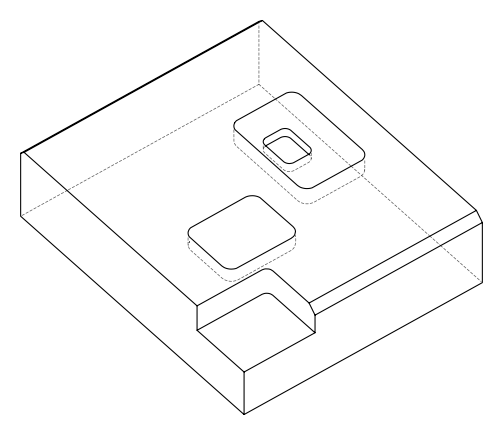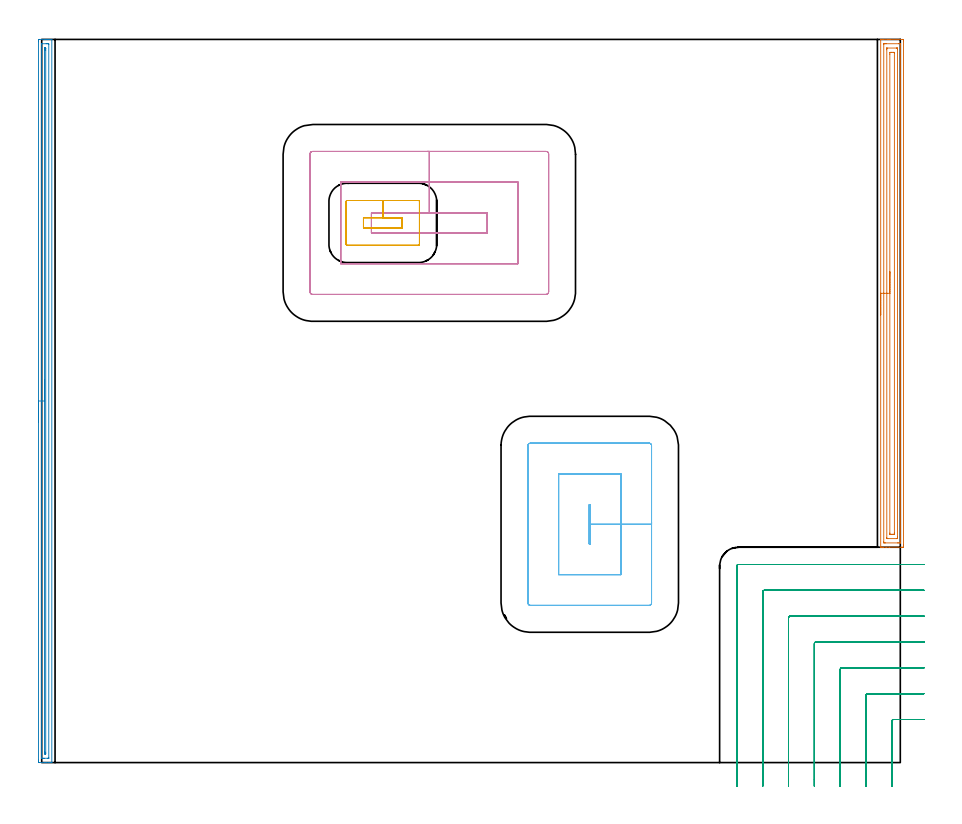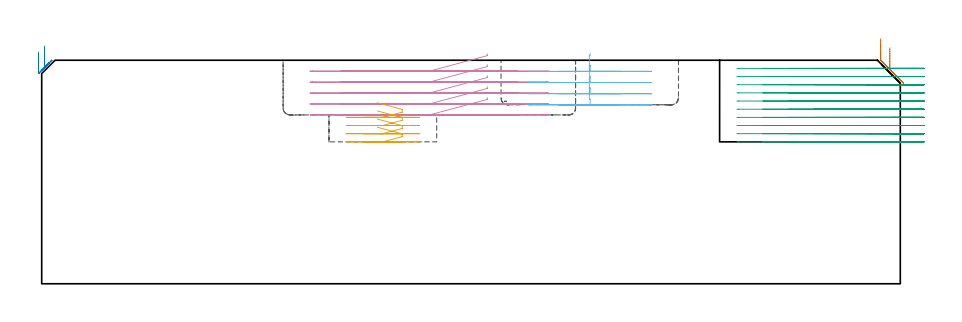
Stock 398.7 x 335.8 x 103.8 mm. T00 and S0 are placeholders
(PLAN: 6 operations, 4 tool changes, 48.6 min)
(1 AREA_MILL | FG_CHAMFER_SURFACE | UGT0205_001 | 7.79 min | 13588 mm3)
(2 AREA_MILL_1 | FG_CHAMFER_SURFACE_1 | UGT0205_001 | 8.22 min | 6448 mm3)
(3 MILL_CORNER_NOTCH_RECTANGULAR | CORNER_NOTCH_RECTANGULAR | NXT0201_012 | Follow Part, ap 4, ae 75% | 18.33 min | 317038 mm3)
(4 MILL_RECTANGULAR_POCKET | POCKET_RECTANGULAR_STRAIGHT | NXT0201_007 | Follow Part, ap 6.25, ae 75% | 8.13 min | 310245 mm3)
(5 MILL_RECTANGULAR_POCKET_1 | POCKET_RECTANGULAR_STRAIGHT_1 | NXT0201_012 | Follow Part, ap 4, ae 75% | 1.74 min | 22246 mm3)
(6 MILL_RECTANGULAR_POCKET_2 | POCKET_RECTANGULAR_STRAIGHT_2 | NXT0201_007 | Follow Part, ap 6.25, ae 75% | 4.37 min | 167040 mm3)
(TOOL UGT0205_001 | Chamfer Mill 20 x 3 x 45 deg. | D20 FL50 Z2)
(TOOL NXT0201_012 | ENDMILL 16mm [2P460-1600-NA 1630] | D16 FL38 Z6)
(TOOL NXT0201_007 | ENDMILL 25mm [R216.25-25050GCK54P 1620] | D25 R3 FL54 Z5)
(OP 1 AREA_MILL)
G17 G21 G94 G90
T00 M6
G54
G17 G0 G90 X389.6 Y207.9 S1061 M3
G43 Z113.8 H0
G94 G1 Y207.938 Z112.928 F250.
Y208.052 Z112.063
Y208.241 Z111.212
Y208.503 Z110.38
Y208.837 Z109.574
Y209.24 Z108.8
Y209.709 Z108.064
Y210.24 Z107.372
Y210.829 Z106.729
Y211.472 Z106.139
Y212.164 Z105.608
Y212.9 Z105.14
Y213.674 Z104.737
Y214.48 Z104.403
Y215.312 Z104.141
Y216.164 Z103.952
Y217.028 Z103.838
Y217.9 Z103.8
Y335.647
X389.606 Y335.79 Z103.793
X389.911 Y335.8 Z103.488
X390.327 Z103.072
X390.933 Z102.461
X392.999 Z100.398
X393.578 Z99.817
X394.17 Z99.225
X399.748 Z93.649
X400.04 Y335.797 Z93.357
X400.192 Y335.79 Z93.206
X400.199 Y335.637 Z93.199
X400.2 Y335.201 Z93.2
Y101.034
X400.199 Y100.599 Z93.201
X400.195 Y100.147 Z93.203
X400.191 Y100.009 Z93.206
X399.748 Y100.005 Z93.649
X399.156 Y100. Z94.241
X393.578 Z99.817
X392.118 Z101.279
X390.933 Z102.461
X390.332 Z103.067
X390.052 Z103.347
X389.91 Z103.489
X389.606 Y100.01 Z103.793
X389.6 Y100.153 Z103.8
Y217.9
X391.014 Z102.386
X391.015 Y333.619 Z102.385
X391.016 Y333.72 Z102.384
X391.019 Y333.77 Z102.381
X391.02 Y333.787 Z102.38
X391.058 Y333.79 Z102.342
X391.438 Y333.798 Z101.962
X391.815 Y333.8 Z101.585
X392.317 Z101.083
X397.985 Y333.799 Z95.415
X398.491 Y333.797 Z94.909
X398.689 Y333.79 Z94.711
X398.779 Y333.778 Z94.621
X398.784 Y333.5 Z94.616
X398.785 Y333.417 Z94.615
Y102.181
X398.784 Y102.08 Z94.616
X398.781 Y102.03 Z94.619
X398.78 Y102.013 Z94.62
X398.742 Y102.01 Z94.658
X398.362 Y102.002 Z95.038
X397.985 Y102. Z95.415
X397.483 Z95.917
X391.815 Y102.001 Z101.585
X391.309 Y102.003 Z102.091
X391.111 Y102.01 Z102.289
X391.021 Y102.022 Z102.379
X391.016 Y102.3 Z102.384
X391.015 Y102.383 Z102.385
X391.014 Y217.9 Z102.386
X392.428 Z100.972
X392.429 Y331.011 Z100.971
X392.433 Y331.633 Z100.967
X392.435 Y331.767 Z100.965
X392.438 Y331.79 Z100.962
X392.476 Y331.794 Z100.924
X392.532 Y331.799 Z100.868
X396.939 Z96.461
X397.104 Y331.797 Z96.296
X397.269 Y331.791 Z96.131
X397.365 Y331.785 Z96.035
X397.367 Y331.723 Z96.033
X397.369 Y331.633 Z96.031
X397.371 Y331.362 Z96.029
Y104.789
X397.367 Y104.167 Z96.033
X397.365 Y104.034 Z96.035
X397.362 Y104.01 Z96.038
X397.324 Y104.006 Z96.076
X397.268 Y104.001 Z96.132
X392.861 Z100.539
X392.696 Y104.003 Z100.704
X392.531 Y104.009 Z100.869
X392.435 Y104.015 Z100.965
X392.433 Y104.078 Z100.967
X392.431 Y104.167 Z100.969
X392.429 Y104.438 Z100.971
X392.428 Y217.9 Z100.972
X393.843 Z99.557
Y328.957
X393.846 Y329.577 Z99.554
X393.85 Y329.779 Z99.55
X394.043 Y329.79 Z99.357
X394.459 Y329.799 Z98.941
X394.507 Y329.8 Z98.893
X395.389 Z98.011
X395.766 Y329.795 Z97.634
X395.948 Y329.79 Z97.452
X395.951 Y329.686 Z97.449
X395.956 Y329.225 Z97.444
X395.957 Y106.844 Z97.443
X395.954 Y106.223 Z97.446
X395.95 Y106.021 Z97.45
X395.757 Y106.01 Z97.643
X395.341 Y106.001 Z98.059
X395.293 Y106. Z98.107
X394.411 Z98.989
X394.034 Y106.005 Z99.366
X393.852 Y106.01 Z99.548
X393.849 Y106.114 Z99.551
X393.844 Y106.575 Z99.556
X393.843 Y217.9 Z99.557
Y218.772 Z99.595
Y219.637 Z99.709
Y220.488 Z99.898
Y221.32 Z100.16
Y222.126 Z100.494
Y222.9 Z100.897
Y223.636 Z101.366
Y224.328 Z101.897
Y224.971 Z102.486
Y225.56 Z103.129
Y226.092 Z103.822
Y226.56 Z104.557
Y226.963 Z105.331
Y227.297 Z106.137
Y227.559 Z106.969
Y227.748 Z107.821
Y227.862 Z108.686
Y227.9 Z109.557
G0 Z113.8
M5
M2
(OP 2 AREA_MILL_1)
G17 G21 G94 G90
T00 M6
G54
G17 G0 G90 X-1.5 Y157.9 S1061 M3
G43 Z113.8 H0
Z107.6
G94 G1 Y157.938 Z106.728 F250.
Y158.052 Z105.864
Y158.241 Z105.012
Y158.503 Z104.18
Y158.837 Z103.374
Y159.24 Z102.6
Y159.708 Z101.864
Y160.24 Z101.172
Y160.829 Z100.529
Y161.472 Z99.94
Y162.164 Z99.408
Y162.9 Z98.94
Y163.674 Z98.537
Y164.48 Z98.203
Y165.312 Z97.941
Y166.163 Z97.752
Y167.028 Z97.638
Y167.9 Z97.6
Y334.765
X-1.499 Y335.197 Z97.601
X-1.495 Y335.652 Z97.603
X-1.491 Y335.791 Z97.605
X-1.045 Y335.8 Z98.051
X1.6 Z100.694
X2.172 Z101.269
X2.482 Z101.578
X3.054 Z102.15
X3.363 Z102.458
X4.381 Z103.48
X4.695 Y335.794 Z103.786
X4.697 Y335.792 Z103.788
X4.7 Y335.643 Z103.8
Y0.156
X4.697 Y0.008 Z103.788
X4.695 Y0.006 Z103.786
X4.381 Y0. Z103.48
X3.982 Z103.081
X3.363 Z102.458
X2.173 Z101.269
X1.6 Z100.694
X-1.045 Y0.001 Z98.051
X-1.276 Y0.004 Z97.821
X-1.491 Y0.009 Z97.605
X-1.495 Y0.148 Z97.603
X-1.499 Y0.603 Z97.601
X-1.5 Y1.063 Z97.6
Y167.9
X-0.086 Z99.014
X-0.085 Y333.616 Z99.015
X-0.084 Y333.718 Z99.016
X-0.081 Y333.768 Z99.019
X-0.08 Y333.785 Z99.02
X-0.046 Y333.79 Z99.054
X0.338 Y333.798 Z99.438
X2.099 Y333.8 Z101.199
X2.482 Y333.799 Z101.582
X2.984 Y333.797 Z102.084
X3.187 Y333.79 Z102.287
X3.279 Y333.778 Z102.379
X3.284 Y333.493 Z102.384
X3.285 Y333.413 Z102.385
Y2.184
X3.284 Y2.082 Z102.384
X3.281 Y2.032 Z102.381
X3.28 Y2.015 Z102.38
X3.246 Y2.01 Z102.346
X2.862 Y2.002 Z101.962
X1.101 Y2. Z100.201
X0.718 Y2.001 Z99.818
X0.216 Y2.003 Z99.316
X0.013 Y2.01 Z99.113
X-0.079 Y2.022 Z99.021
X-0.084 Y2.307 Z99.016
X-0.085 Y2.387 Z99.015
X-0.086 Y167.9 Z99.014
X1.328 Z100.428
X1.329 Y331.011 Z100.429
X1.331 Y331.628 Z100.431
X1.333 Y331.765 Z100.433
X1.335 Y331.79 Z100.435
X1.374 Y331.795 Z100.474
X1.431 Y331.799 Z100.531
X1.6 Y331.797 Z100.7
X1.769 Y331.79 Z100.869
X1.865 Y331.784 Z100.965
X1.868 Y331.72 Z100.968
X1.87 Y331.628 Z100.97
X1.871 Y331.354 Z100.971
X1.872 Y330.736 Z100.972
X1.871 Y4.789 Z100.971
X1.869 Y4.172 Z100.969
X1.866 Y4.035 Z100.966
X1.865 Y4.01 Z100.965
X1.826 Y4.005 Z100.926
X1.768 Y4.001 Z100.868
X1.6 Y4.003 Z100.7
X1.431 Y4.01 Z100.531
X1.335 Y4.016 Z100.435
X1.332 Y4.08 Z100.432
X1.33 Y4.172 Z100.43
X1.329 Y4.446 Z100.429
X1.328 Y5.064 Z100.428
Y167.9
Y168.772 Z100.466
Y169.636 Z100.58
Y170.488 Z100.769
Y171.32 Z101.032
Y172.126 Z101.365
Y172.9 Z101.768
Y173.636 Z102.237
Y174.328 Z102.768
Y174.971 Z103.357
Y175.56 Z104.001
Y176.091 Z104.693
Y176.56 Z105.428
Y176.963 Z106.202
Y177.297 Z107.008
Y177.559 Z107.84
Y177.748 Z108.692
Y177.862 Z109.557
Y177.9 Z110.428
G0 Z113.8
M5
M2
(OP 3 MILL_CORNER_NOTCH_RECTANGULAR)
G17 G21 G94 G90
T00 M6
G54
G17 G0 G90 X409.7 Y20. S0 M3
G43 Z113.8 H1
Z100.01
G94 G1 X406.7 F250.
X395.594 F500.
G3 X394.8 Y19.206 R0.8
G1 Y-8.
Y-11. F250.
G0 Z113.8
X409.7 Y32.
Z100.01
G1 X406.7
X395.594 F500.
X383.595
G3 X382.8 Y31.205 R0.8
G1 Y-8.
Y-11. F250.
G0 Z113.8
X409.7 Y44.
Z100.01
G1 X406.7
X383.595 F500.
X371.595
G3 X370.8 Y43.205 R0.8
G1 Y-8.
Y-11. F250.
G0 Z113.8
X409.7 Y56.
Z100.01
G1 X406.7
X371.595 F500.
X359.595
G3 X358.8 Y55.205 R0.8
G1 Y-8.
Y-11. F250.
G0 Z113.8
X409.7 Y68.
Z100.01
G1 X406.7
X359.595 F500.
X347.595
G3 X346.8 Y67.205 R0.8
G1 Y-8.
Y-11. F250.
G0 Z113.8
X409.7 Y80.001
Z100.01
G1 X406.7 Y80.
X347.595 F500.
X335.596
G3 X334.8 Y79.204 R0.8
G1 Y-8.
Y-11. F250.
G0 Z113.8
X409.698 Y92.
Z100.01
G1 X406.698
X323.596 F500.
G3 X322.8 Y91.204 R0.8
G1 Y-8.
Y-11. F250.
G0 Z113.8
X409.7 Y20.
Z96.22
G1 X406.7
X395.594 F500.
G3 X394.8 Y19.206 R0.8
G1 Y-8.
Y-11. F250.
G0 Z113.8
X409.7 Y32.
Z96.22
G1 X406.7
X383.595 F500.
G3 X382.8 Y31.205 R0.8
G1 Y-8.
Y-11. F250.
G0 Z113.8
X409.7 Y44.
Z96.22
G1 X406.7
X371.595 F500.
G3 X370.8 Y43.205 R0.8
G1 Y-8.
Y-11. F250.
G0 Z113.8
X409.7 Y56.
Z96.22
G1 X406.7
X359.595 F500.
G3 X358.8 Y55.205 R0.8
G1 Y-8.
Y-11. F250.
G0 Z113.8
X409.7 Y68.
Z96.22
G1 X406.7
X347.595 F500.
G3 X346.8 Y67.205 R0.8
G1 Y-8.
Y-11. F250.
G0 Z113.8
X409.7 Y80.
Z96.22
G1 X406.7
X335.596 F500.
G3 X334.8 Y79.204 R0.8
G1 Y-8.
Y-11. F250.
G0 Z113.8
X409.7 Y92.
Z96.22
G1 X406.7
X323.596 F500.
G3 X322.8 Y91.204 R0.8
G1 Y-8.
Y-11. F250.
G0 Z113.8
X409.7 Y20.
Z92.43
G1 X406.7
X395.594 F500.
G3 X394.8 Y19.206 R0.8
G1 Y-8.
Y-11. F250.
G0 Z113.8
X409.7 Y32.
Z92.43
G1 X406.7
X383.595 F500.
G3 X382.8 Y31.205 R0.8
G1 Y-8.
Y-11. F250.
G0 Z113.8
X409.7 Y44.
Z92.43
G1 X406.7
X371.595 F500.
G3 X370.8 Y43.205 R0.8
G1 Y-8.
Y-11. F250.
G0 Z113.8
X409.7 Y56.
Z92.43
G1 X406.7
X359.595 F500.
G3 X358.8 Y55.205 R0.8
G1 Y-8.
Y-11. F250.
G0 Z113.8
X409.7 Y68.
Z92.43
G1 X406.7
X347.595 F500.
G3 X346.8 Y67.205 R0.8
G1 Y-8.
Y-11. F250.
G0 Z113.8
X409.7 Y80.
Z92.43
G1 X406.7
X335.596 F500.
G3 X334.8 Y79.204 R0.8
G1 Y-8.
Y-11. F250.
G0 Z113.8
X409.7 Y92.
Z92.43
G1 X406.7
X323.596 F500.
G3 X322.8 Y91.204 R0.8
G1 Y-8.
Y-11. F250.
G0 Z113.8
X409.7 Y20.
Z88.64
G1 X406.7
X395.594 F500.
G3 X394.8 Y19.206 R0.8
G1 Y-8.
Y-11. F250.
G0 Z113.8
X409.7 Y32.
Z88.64
G1 X406.7
X383.595 F500.
G3 X382.8 Y31.205 R0.8
G1 Y-8.
Y-11. F250.
G0 Z113.8
X409.7 Y44.
Z88.64
G1 X406.7
X371.595 F500.
G3 X370.8 Y43.205 R0.8
G1 Y-8.
Y-11. F250.
G0 Z113.8
X409.7 Y56.
Z88.64
G1 X406.7
X359.595 F500.
G3 X358.8 Y55.205 R0.8
G1 Y-8.
Y-11. F250.
G0 Z113.8
X409.7 Y68.
Z88.64
G1 X406.7
X347.595 F500.
G3 X346.8 Y67.205 R0.8
G1 Y-8.
Y-11. F250.
G0 Z113.8
X409.7 Y80.
Z88.64
G1 X406.7
X335.596 F500.
G3 X334.8 Y79.204 R0.8
G1 Y-8.
Y-11. F250.
G0 Z113.8
X409.7 Y92.
Z88.64
G1 X406.7
X323.596 F500.
G3 X322.8 Y91.204 R0.8
G1 Y-8.
Y-11. F250.
G0 Z113.8
X409.7 Y20.
Z84.85
G1 X406.7
X395.594 F500.
G3 X394.8 Y19.206 R0.8
G1 Y-8.
Y-11. F250.
G0 Z113.8
X409.7 Y32.
Z84.85
G1 X406.7
X383.595 F500.
G3 X382.8 Y31.205 R0.8
G1 Y-8.
Y-11. F250.
G0 Z113.8
X409.7 Y44.
Z84.85
G1 X406.7
X371.595 F500.
G3 X370.8 Y43.205 R0.8
G1 Y-8.
Y-11. F250.
G0 Z113.8
X409.7 Y56.
Z84.85
G1 X406.7
X359.595 F500.
G3 X358.8 Y55.205 R0.8
G1 Y-8.
Y-11. F250.
G0 Z113.8
X409.7 Y68.
Z84.85
G1 X406.7
X347.595 F500.
G3 X346.8 Y67.205 R0.8
G1 Y-8.
Y-11. F250.
G0 Z113.8
X409.7 Y80.
Z84.85
G1 X406.7
X335.596 F500.
G3 X334.8 Y79.204 R0.8
G1 Y-8.
Y-11. F250.
G0 Z113.8
X409.7 Y92.
Z84.85
G1 X406.7
X323.596 F500.
G3 X322.8 Y91.204 R0.8
G1 Y-8.
Y-11. F250.
G0 Z113.8
X409.7 Y20.
Z81.06
G1 X406.7
X395.594 F500.
G3 X394.8 Y19.206 R0.8
G1 Y-8.
Y-11. F250.
G0 Z113.8
X409.7 Y32.
Z81.06
G1 X406.7
X383.595 F500.
G3 X382.8 Y31.205 R0.8
G1 Y-8.
Y-11. F250.
G0 Z113.8
X409.7 Y44.
Z81.06
G1 X406.7
X371.595 F500.
G3 X370.8 Y43.205 R0.8
G1 Y-8.
Y-11. F250.
G0 Z113.8
X409.7 Y56.
Z81.06
G1 X406.7
X359.595 F500.
G3 X358.8 Y55.205 R0.8
G1 Y-8.
Y-11. F250.
G0 Z113.8
X409.7 Y68.
Z81.06
G1 X406.7
X347.595 F500.
G3 X346.8 Y67.205 R0.8
G1 Y-8.
Y-11. F250.
G0 Z113.8
X409.7 Y80.
Z81.06
G1 X406.7
X335.596 F500.
G3 X334.8 Y79.204 R0.8
G1 Y-8.
Y-11. F250.
G0 Z113.8
X409.7 Y92.
Z81.06
G1 X406.7
X323.596 F500.
G3 X322.8 Y91.204 R0.8
G1 Y-8.
Y-11. F250.
G0 Z113.8
X409.7 Y20.
Z77.27
G1 X406.7
X395.594 F500.
G3 X394.8 Y19.206 R0.8
G1 Y-8.
Y-11. F250.
G0 Z113.8
X409.7 Y32.
Z77.27
G1 X406.7
X383.595 F500.
G3 X382.8 Y31.205 R0.8
G1 Y-8.
Y-11. F250.
G0 Z113.8
X409.7 Y44.
Z77.27
G1 X406.7
X371.595 F500.
G3 X370.8 Y43.205 R0.8
G1 Y-8.
Y-11. F250.
G0 Z113.8
X409.7 Y56.
Z77.27
G1 X406.7
X359.595 F500.
G3 X358.8 Y55.205 R0.8
G1 Y-8.
Y-11. F250.
G0 Z113.8
X409.7 Y68.
Z77.27
G1 X406.7
X347.595 F500.
G3 X346.8 Y67.205 R0.8
G1 Y-8.
Y-11. F250.
G0 Z113.8
X409.7 Y80.
Z77.27
G1 X406.7
X335.596 F500.
G3 X334.8 Y79.204 R0.8
G1 Y-8.
Y-11. F250.
G0 Z113.8
X409.7 Y92.
Z77.27
G1 X406.7
X323.596 F500.
G3 X322.8 Y91.204 R0.8
G1 Y-8.
Y-11. F250.
G0 Z113.8
X409.7 Y20.
Z73.48
G1 X406.7
X395.594 F500.
G3 X394.8 Y19.206 R0.8
G1 Y-8.
Y-11. F250.
G0 Z113.8
X409.7 Y32.
Z73.48
G1 X406.7
X383.595 F500.
G3 X382.8 Y31.205 R0.8
G1 Y-8.
Y-11. F250.
G0 Z113.8
X409.7 Y44.
Z73.48
G1 X406.7
X371.595 F500.
G3 X370.8 Y43.205 R0.8
G1 Y-8.
Y-11. F250.
G0 Z113.8
X409.7 Y56.
Z73.48
G1 X406.7
X359.595 F500.
G3 X358.8 Y55.205 R0.8
G1 Y-8.
Y-11. F250.
G0 Z113.8
X409.7 Y68.
Z73.48
G1 X406.7
X347.595 F500.
G3 X346.8 Y67.205 R0.8
G1 Y-8.
Y-11. F250.
G0 Z113.8
X409.7 Y80.
Z73.48
G1 X406.7
X335.596 F500.
G3 X334.8 Y79.204 R0.8
G1 Y-8.
Y-11. F250.
G0 Z113.8
X409.7 Y92.
Z73.48
G1 X406.7
X323.596 F500.
G3 X322.8 Y91.204 R0.8
G1 Y-8.
Y-11. F250.
G0 Z113.8
X409.7 Y20.
Z69.69
G1 X406.7
X395.594 F500.
G3 X394.8 Y19.206 R0.8
G1 Y-8.
Y-11. F250.
G0 Z113.8
X409.7 Y32.
Z69.69
G1 X406.7
X383.595 F500.
G3 X382.8 Y31.205 R0.8
G1 Y-8.
Y-11. F250.
G0 Z113.8
X409.7 Y44.
Z69.69
G1 X406.7
X371.595 F500.
G3 X370.8 Y43.205 R0.8
G1 Y-8.
Y-11. F250.
G0 Z113.8
X409.7 Y56.
Z69.69
G1 X406.7
X359.595 F500.
G3 X358.8 Y55.205 R0.8
G1 Y-8.
Y-11. F250.
G0 Z113.8
X409.7 Y68.
Z69.69
G1 X406.7
X347.595 F500.
G3 X346.8 Y67.205 R0.8
G1 Y-8.
Y-11. F250.
G0 Z113.8
X409.7 Y80.
Z69.69
G1 X406.7
X335.596 F500.
G3 X334.8 Y79.204 R0.8
G1 Y-8.
Y-11. F250.
G0 Z113.8
X409.7 Y92.
Z69.69
G1 X406.7
X323.596 F500.
G3 X322.8 Y91.204 R0.8
G1 Y-8.
Y-11. F250.
G0 Z113.8
X409.7 Y20.
Z65.9
G1 X406.7
X395.594 F500.
G3 X394.8 Y19.206 R0.8
G1 Y-8.
Y-11. F250.
G0 Z113.8
X409.7 Y32.
Z65.9
G1 X406.7
X383.595 F500.
G3 X382.8 Y31.205 R0.8
G1 Y-8.
Y-11. F250.
G0 Z113.8
X409.7 Y44.
Z65.9
G1 X406.7
X371.595 F500.
G3 X370.8 Y43.205 R0.8
G1 Y-8.
Y-11. F250.
G0 Z113.8
X409.7 Y56.
Z65.9
G1 X406.7
X359.595 F500.
G3 X358.8 Y55.205 R0.8
G1 Y-8.
Y-11. F250.
G0 Z113.8
X409.7 Y68.
Z65.9
G1 X406.7
X347.595 F500.
G3 X346.8 Y67.205 R0.8
G1 Y-8.
Y-11. F250.
G0 Z113.8
X409.7 Y80.
Z65.9
G1 X406.7
X335.596 F500.
G3 X334.8 Y79.204 R0.8
G1 Y-8.
Y-11. F250.
G0 Z113.8
X409.7 Y92.
Z65.9
G1 X406.7
X323.596 F500.
G3 X322.8 Y91.204 R0.8
G1 Y-8.
Y-11. F250.
G0 Z113.8
M5
M2
(OP 4 MILL_RECTANGULAR_POCKET)
G17 G21 G94 G90
T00 M6
G54
G17 G0 G90 X206.9 Y252.045 S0 M3
G43 Z113.8 H1
Z106.8
G94 G1 Y255.3 Z105.928 F250.
X180. Z98.72
X153.1 F500.
Y245.9
X206.9
Y255.3
X180.
Y269.55
X138.85
Y231.65
X221.15
Y269.55
X180.
Y283.8
X125.8
G3 X124.6 Y282.6 R1.2
G1 Y218.6
G3 X125.8 Y217.4 R1.2
G1 X234.2
G3 X235.4 Y218.6 R1.2
G1 Y282.6
G3 X234.2 Y283.8 R1.2
G1 X180.
X179.
G0 X206.9 Y252.045 Z101.72
G1 Y255.3 Z100.848 F250.
X180. Z93.64
X153.1 F500.
Y245.9
X206.9
Y255.3
X180.
Y269.55
X138.85
Y231.65
X221.15
Y269.55
X180.
Y283.8
X125.8
G3 X124.6 Y282.6 R1.2
G1 Y218.6
G3 X125.8 Y217.4 R1.2
G1 X234.2
G3 X235.4 Y218.6 R1.2
G1 Y282.6
G3 X234.2 Y283.8 R1.2
G1 X180.
X179.
G0 X206.9 Y252.045 Z96.64
G1 Y255.3 Z95.768 F250.
X180. Z88.56
X153.1 F500.
Y245.9
X206.9
Y255.3
X180.
Y269.55
X138.85
Y231.65
X221.15
Y269.55
X180.
Y283.8
X125.8
G3 X124.6 Y282.6 R1.2
G1 Y218.6
G3 X125.8 Y217.4 R1.2
G1 X234.2
G3 X235.4 Y218.6 R1.2
G1 Y282.6
G3 X234.2 Y283.8 R1.2
G1 X180.
X179.
G0 X206.9 Y252.045 Z91.56
G1 Y255.3 Z90.688 F250.
X180. Z83.48
X153.1 F500.
Y245.9
X206.9
Y255.3
X180.
Y269.55
X138.85
Y231.65
X221.15
Y269.55
X180.
Y283.8
X125.8
G3 X124.6 Y282.6 R1.2
G1 Y218.6
G3 X125.8 Y217.4 R1.2
G1 X234.2
G3 X235.4 Y218.6 R1.2
G1 Y282.6
G3 X234.2 Y283.8 R1.2
G1 X180.
X179.
G0 X206.9 Y252.045 Z86.48
G1 Y255.3 Z85.608 F250.
X180. Z78.4
X153.1 F500.
Y245.9
X206.9
Y255.3
X180.
Y269.55
X138.85
Y231.65
X221.15
Y269.55
X180.
Y283.8
X125.8
G3 X124.6 Y282.6 R1.2
G1 Y218.6
G3 X125.8 Y217.4 R1.2
G1 X234.2
G3 X235.4 Y218.6 R1.2
G1 Y282.6
G3 X234.2 Y283.8 R1.2
G1 X180.
X179.
G0 Z113.8
M5
M2
(OP 5 MILL_RECTANGULAR_POCKET_1)
G17 G21 G94 G90
T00 M6
G54
G17 G0 G90 X155.859 Y248.2 S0 M3
G43 Z113.8 H1
Z84.06
G94 G1 X167.4 Z80.968 F250.
Y253. Z79.682
X158.4 Z77.27
X149.4 F500.
Y248.2
X167.4
Y253.
X158.4
Y261.
X141.8
G3 X141.4 Y260.6 R0.4
G1 Y240.6
G3 X141.8 Y240.2 R0.4
G1 X175.
G3 X175.4 Y240.6 R0.4
G1 Y260.6
G3 X175. Y261. R0.4
G1 X158.4
X157.4
G0 X155.859 Y248.2 Z80.27
G1 X167.4 Z77.178 F250.
Y253. Z75.892
X158.4 Z73.48
X149.4 F500.
Y248.2
X167.4
Y253.
X158.4
Y261.
X141.8
G3 X141.4 Y260.6 R0.4
G1 Y240.6
G3 X141.8 Y240.2 R0.4
G1 X175.
G3 X175.4 Y240.6 R0.4
G1 Y260.6
G3 X175. Y261. R0.4
G1 X158.4
X157.4
G0 X155.859 Y248.2 Z76.48
G1 X167.4 Z73.388 F250.
Y253. Z72.102
X158.4 Z69.69
X149.4 F500.
Y248.2
X167.4
Y253.
X158.4
Y261.
X141.8
G3 X141.4 Y260.6 R0.4
G1 Y240.6
G3 X141.8 Y240.2 R0.4
G1 X175.
G3 X175.4 Y240.6 R0.4
G1 Y260.6
G3 X175. Y261. R0.4
G1 X158.4
X157.4
G0 X155.859 Y248.2 Z72.69
G1 X167.4 Z69.598 F250.
Y253. Z68.312
X158.4 Z65.9
X149.4 F500.
Y248.2
X167.4
Y253.
X158.4
Y261.
X141.8
G3 X141.4 Y260.6 R0.4
G1 Y240.6
G3 X141.8 Y240.2 R0.4
G1 X175.
G3 X175.4 Y240.6 R0.4
G1 Y260.6
G3 X175. Y261. R0.4
G1 X158.4
X157.4
G0 Z113.8
M5
M2
(OP 6 MILL_RECTANGULAR_POCKET_2)
G17 G21 G94 G90
T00 M6
G54
G17 G0 G90 X254.7 Y117.541 S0 M3
G43 Z113.8 H1
Z106.8
G94 G1 Y119.8 Z106.194 F250.
X254.3 Z106.087
Y101.5 Z101.184
X254.7 Z101.077
Y110.65 Z98.625
Y119.8 F500.
X254.3
Y101.5
X254.7
Y110.65
X268.95
Y134.05
X240.05
Y87.25
X268.95
Y110.65
X283.2
Y147.2
G3 X282.1 Y148.3 R1.1
G1 X226.9
G3 X225.8 Y147.2 R1.1
G1 Y74.1
G3 X226.9 Y73. R1.1
G1 X282.1
G3 X283.2 Y74.1 R1.1
G1 Y110.65
Y111.65
G0 X254.7 Y117.541 Z101.625
G1 Y119.8 Z101.02 F250.
X254.3 Z100.912
Y101.5 Z96.009
X254.7 Z95.902
Y110.65 Z93.45
Y119.8 F500.
X254.3
Y101.5
X254.7
Y110.65
X268.95
Y134.05
X240.05
Y87.25
X268.95
Y110.65
X283.2
Y147.2
G3 X282.1 Y148.3 R1.1
G1 X226.9
G3 X225.8 Y147.2 R1.1
G1 Y74.1
G3 X226.9 Y73. R1.1
G1 X282.1
G3 X283.2 Y74.1 R1.1
G1 Y110.65
Y111.65
G0 X254.7 Y117.541 Z96.45
G1 Y119.8 Z95.845 F250.
X254.3 Z95.737
Y101.5 Z90.834
X254.7 Z90.727
Y110.65 Z88.275
Y119.8 F500.
X254.3
Y101.5
X254.7
Y110.65
X268.95
Y134.05
X240.05
Y87.25
X268.95
Y110.65
X283.2
Y147.2
G3 X282.1 Y148.3 R1.1
G1 X226.9
G3 X225.8 Y147.2 R1.1
G1 Y74.1
G3 X226.9 Y73. R1.1
G1 X282.1
G3 X283.2 Y74.1 R1.1
G1 Y110.65
Y111.65
G0 X254.7 Y117.541 Z91.275
G1 Y119.8 Z90.67 F250.
X254.3 Z90.562
Y101.5 Z85.659
X254.7 Z85.552
Y110.65 Z83.1
Y119.8 F500.
X254.3
Y101.5
X254.7
Y110.65
X268.95
Y134.05
X240.05
Y87.25
X268.95
Y110.65
X283.2
Y147.2
G3 X282.1 Y148.3 R1.1
G1 X226.9
G3 X225.8 Y147.2 R1.1
G1 Y74.1
G3 X226.9 Y73. R1.1
G1 X282.1
G3 X283.2 Y74.1 R1.1
G1 Y110.65
Y111.65
G0 Z113.8
M5
M2
